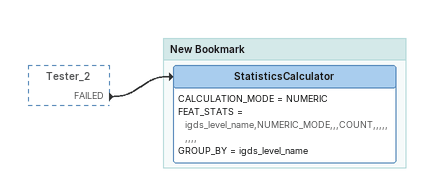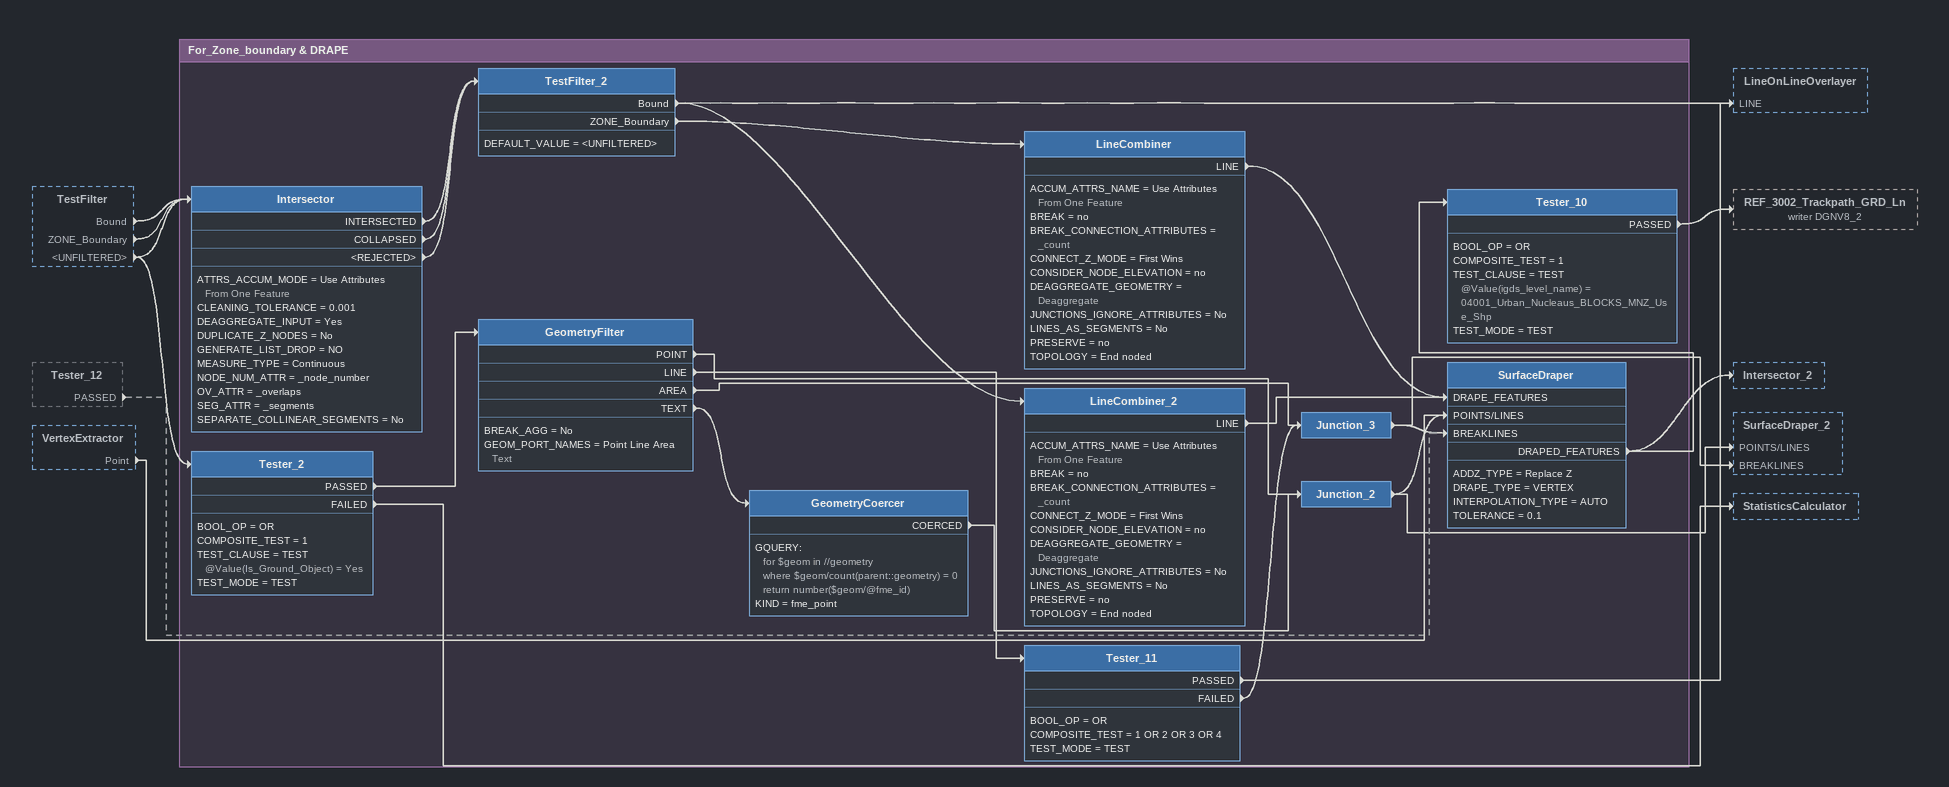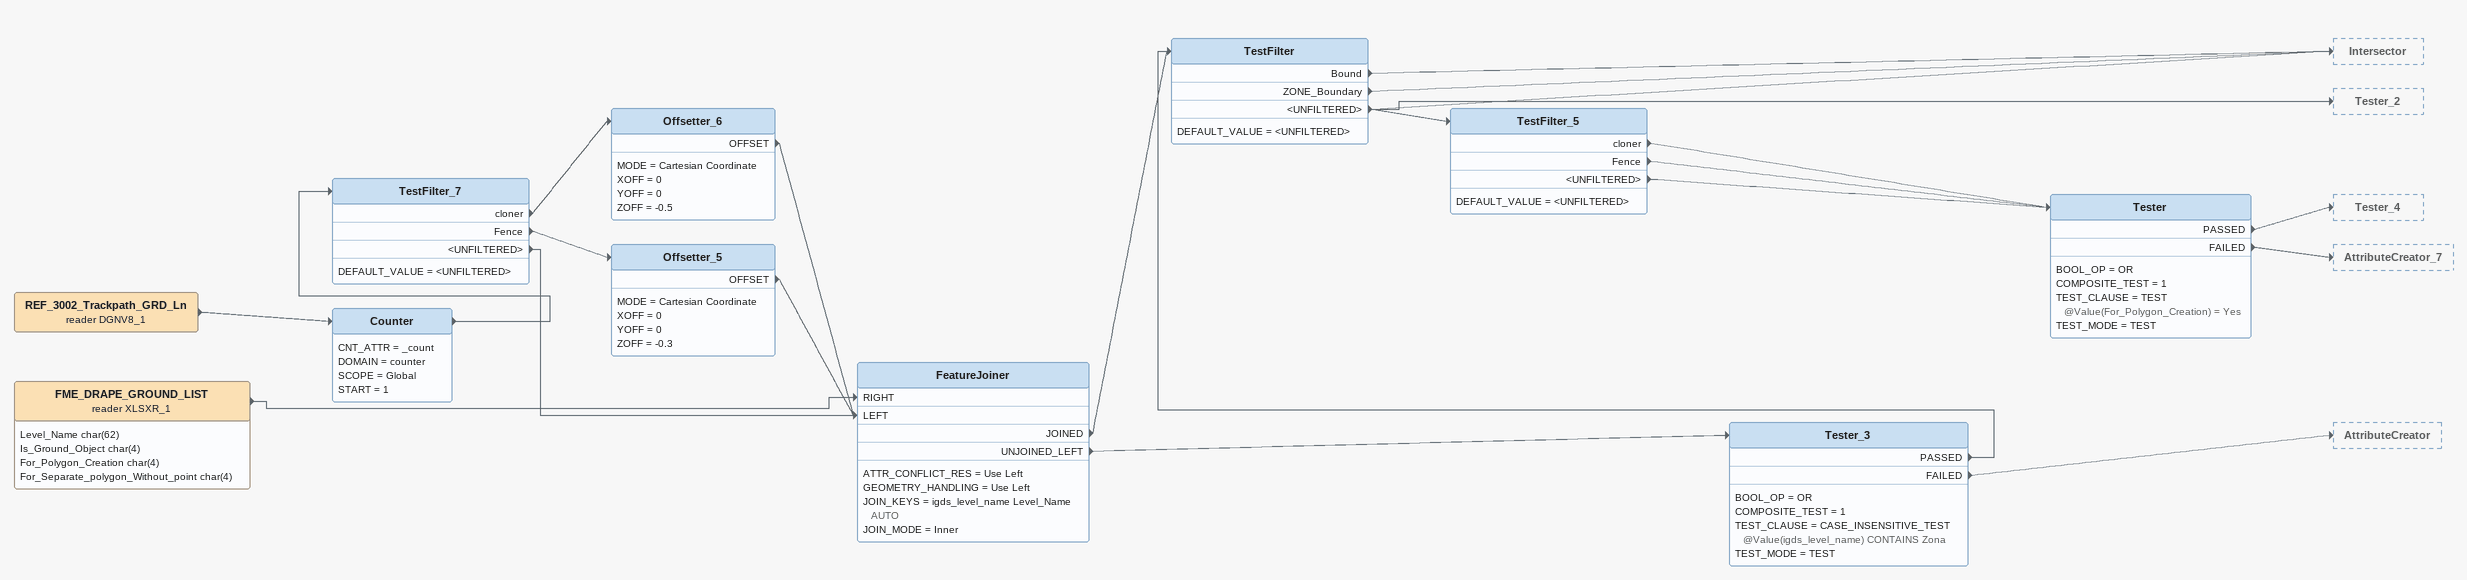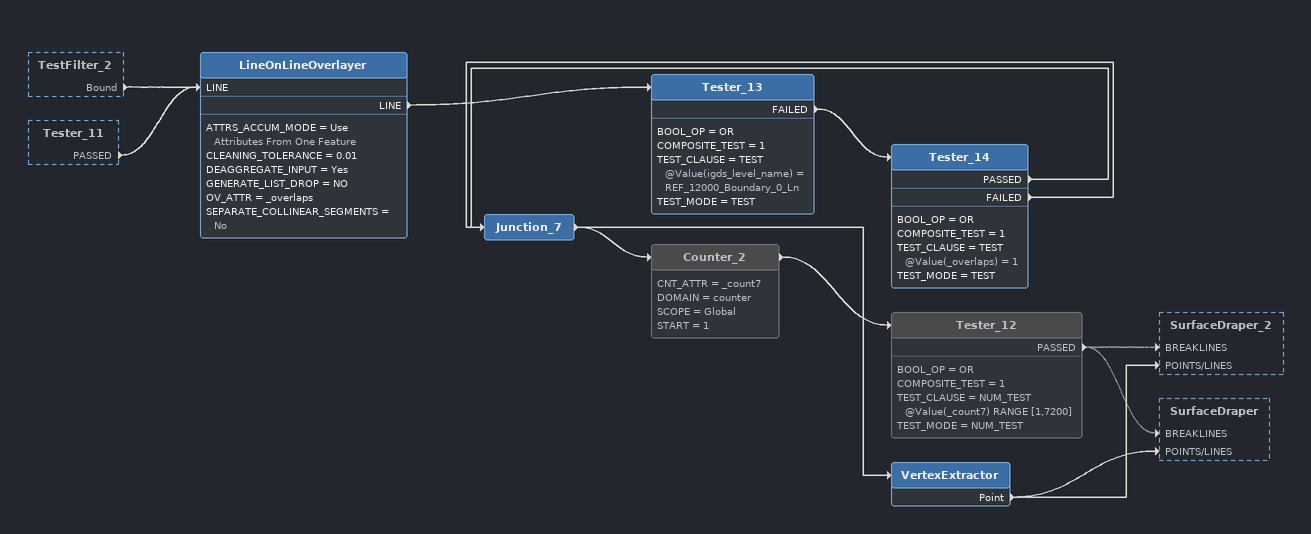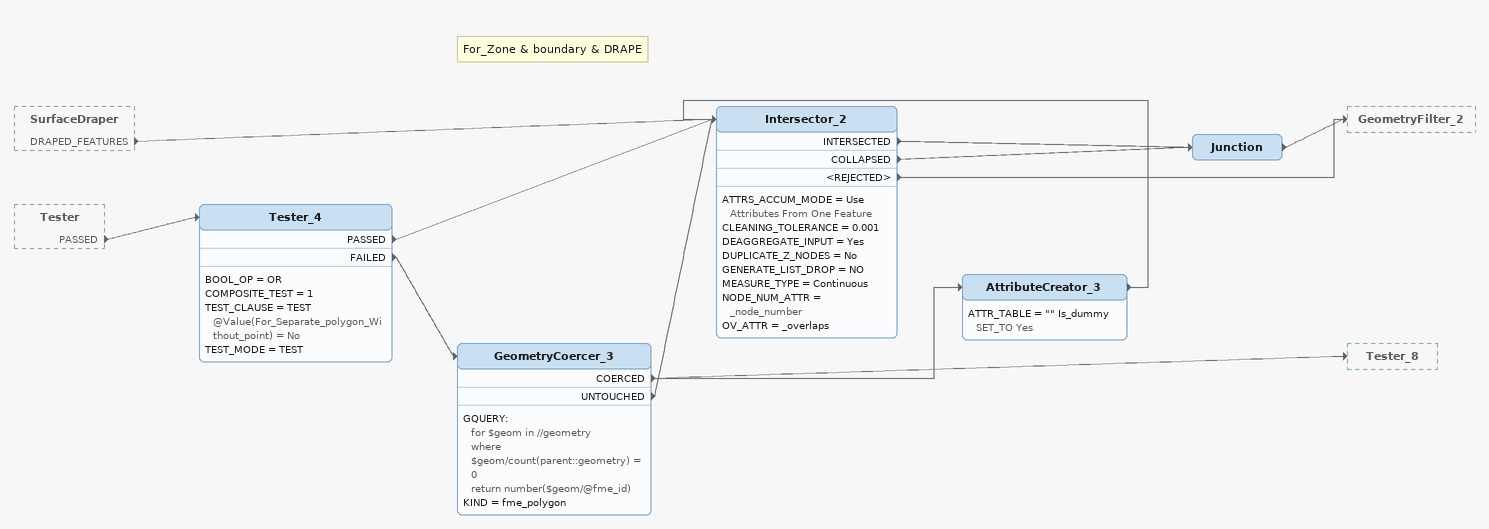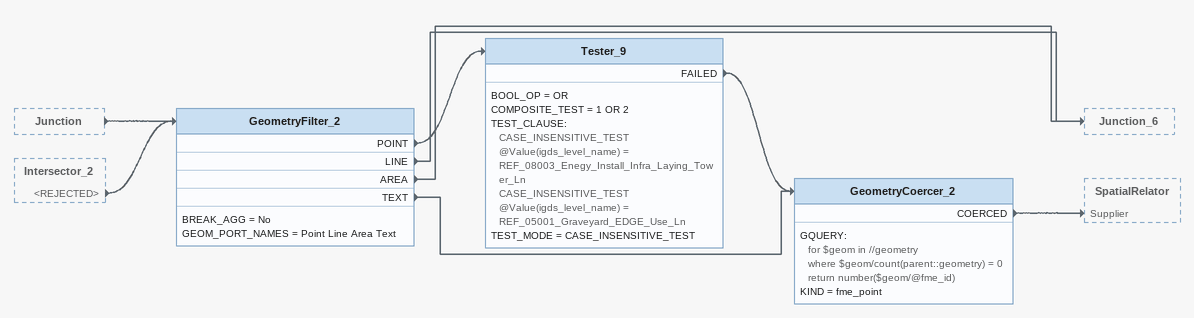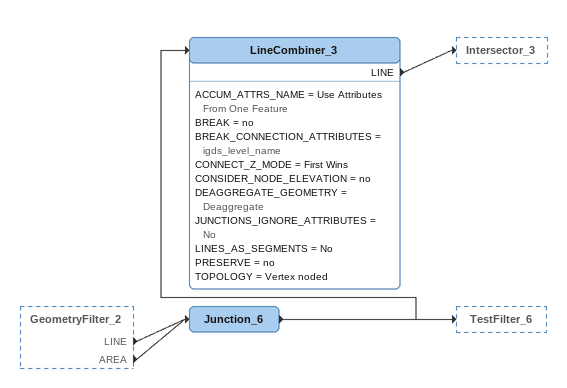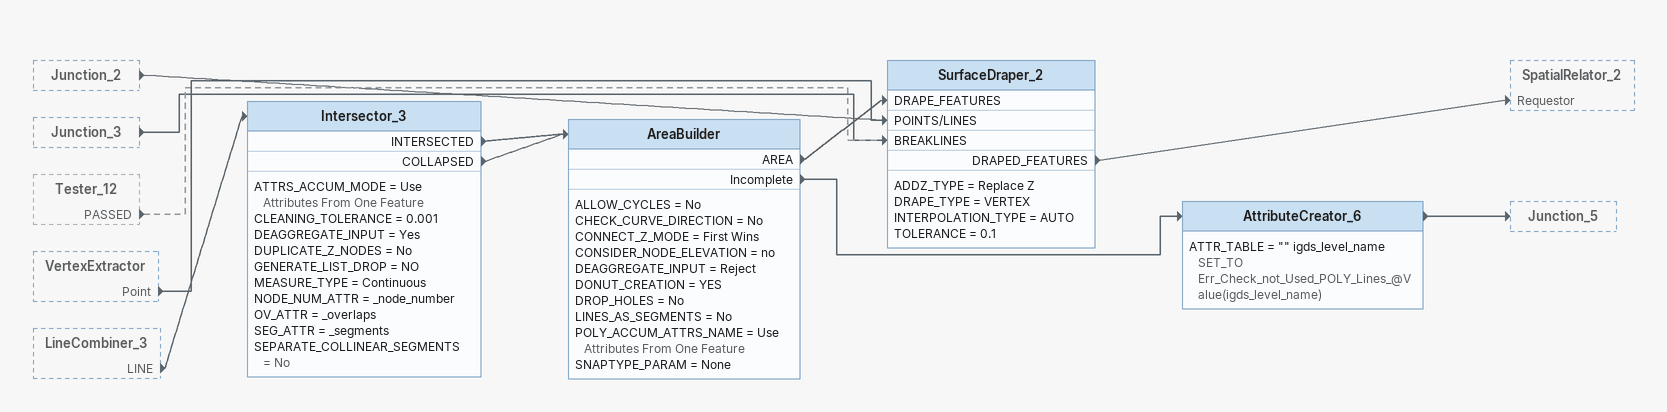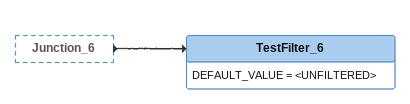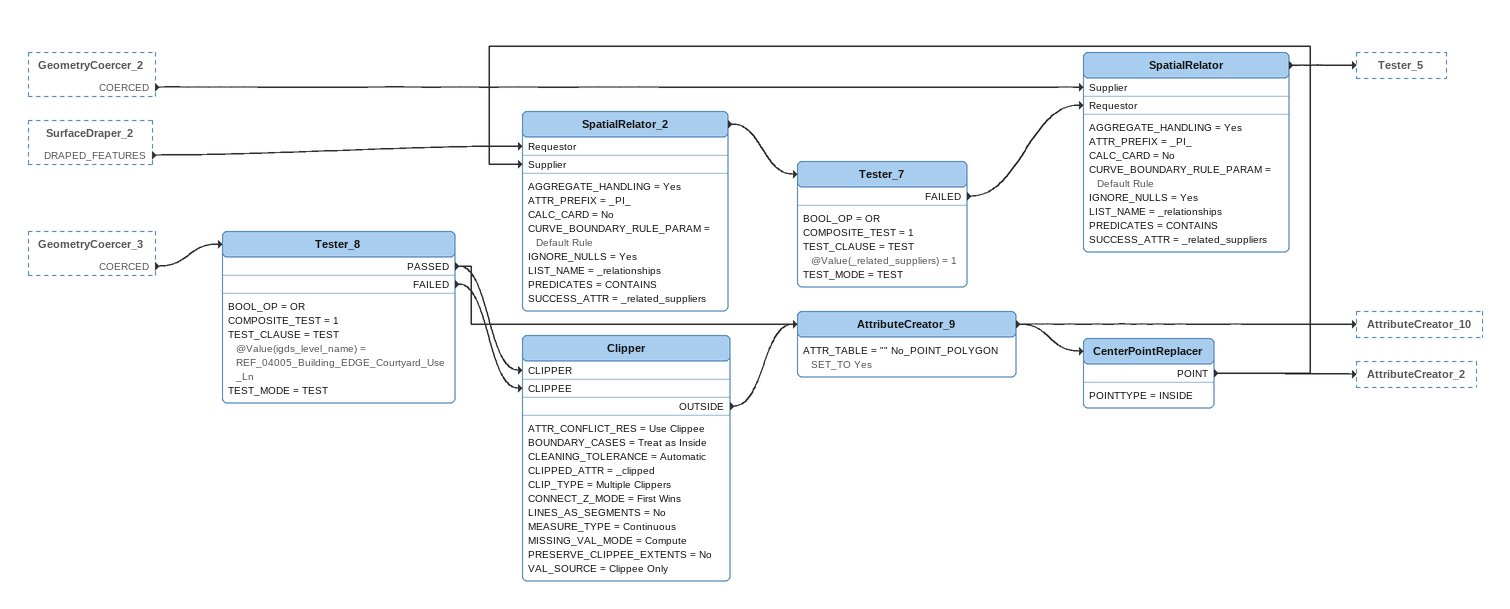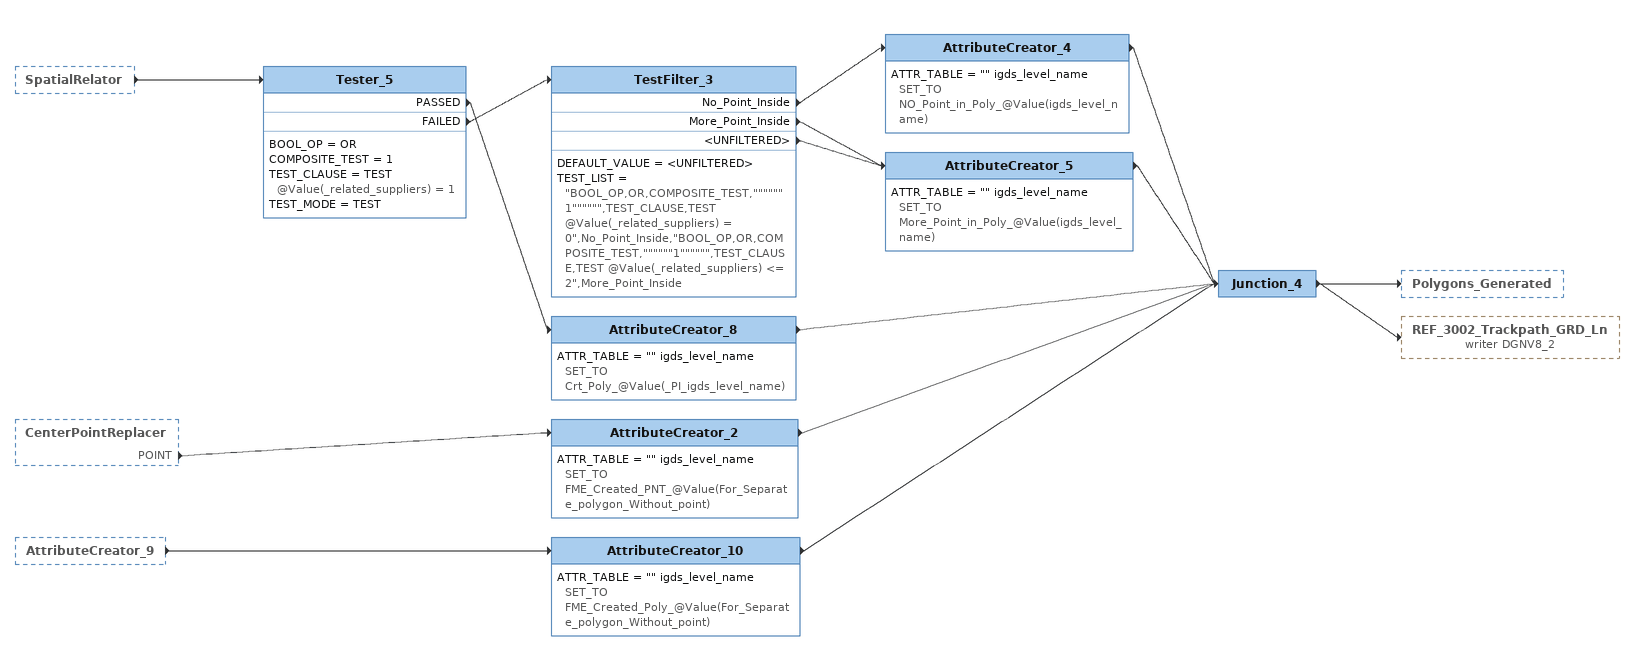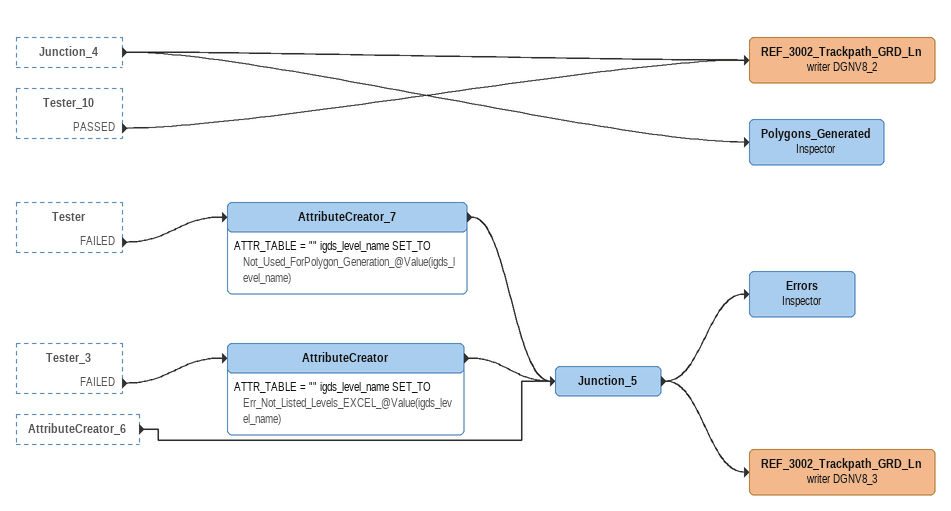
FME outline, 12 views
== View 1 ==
Tester_2 [outside]
    FAILED -> StatisticsCalculator

Bookmark: New Bookmark
StatisticsCalculator
    CALCULATION_MODE = NUMERIC
    FEAT_STATS = igds_level_name,NUMERIC_MODE,,,COUNT,,,,,,,,,
    GROUP_BY = igds_level_name

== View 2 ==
TestFilter [outside]
    Bound -> Intersector
    ZONE_Boundary -> Intersector
    <UNFILTERED> -> Intersector
    <UNFILTERED> -> Tester_2
Tester_12 [outside]
    PASSED -> SurfaceDraper [BREAKLINES] [off]
VertexExtractor [outside]
    Point -> SurfaceDraper [POINTS/LINES]

Bookmark: For_Zone_boundary & DRAPE
Intersector
    ATTRS_ACCUM_MODE = Use Attributes From One Feature
    CLEANING_TOLERANCE = 0.001
    DEAGGREGATE_INPUT = Yes
    DUPLICATE_Z_NODES = No
    GENERATE_LIST_DROP = NO
    MEASURE_TYPE = Continuous
    NODE_NUM_ATTR = _node_number
    OV_ATTR = _overlaps
    SEG_ATTR = _segments
    SEPARATE_COLLINEAR_SEGMENTS = No
    INTERSECTED -> TestFilter_2
    COLLAPSED -> TestFilter_2
    <REJECTED> -> TestFilter_2
TestFilter_2
    DEFAULT_VALUE = <UNFILTERED>
    Bound -> LineCombiner_2
    Bound -> LineOnLineOverlayer [LINE]
    ZONE_Boundary -> LineCombiner
LineCombiner
    ACCUM_ATTRS_NAME = Use Attributes From One Feature
    BREAK = no
    BREAK_CONNECTION_ATTRIBUTES = _count
    CONNECT_Z_MODE = First Wins
    CONSIDER_NODE_ELEVATION = no
    DEAGGREGATE_GEOMETRY = Deaggregate
    JUNCTIONS_IGNORE_ATTRIBUTES = No
    LINES_AS_SEGMENTS = No
    PRESERVE = no
    TOPOLOGY = End noded
    LINE -> SurfaceDraper [DRAPE_FEATURES]
LineCombiner_2
    ACCUM_ATTRS_NAME = Use Attributes From One Feature
    BREAK = no
    BREAK_CONNECTION_ATTRIBUTES = _count
    CONNECT_Z_MODE = First Wins
    CONSIDER_NODE_ELEVATION = no
    DEAGGREGATE_GEOMETRY = Deaggregate
    JUNCTIONS_IGNORE_ATTRIBUTES = No
    LINES_AS_SEGMENTS = No
    PRESERVE = no
    TOPOLOGY = End noded
    LINE -> SurfaceDraper [DRAPE_FEATURES]
Tester_2
    BOOL_OP = OR
    COMPOSITE_TEST = 1
    TEST_CLAUSE = TEST @Value(Is_Ground_Object) = Yes
    TEST_MODE = TEST
    PASSED -> GeometryFilter
    FAILED -> StatisticsCalculator
GeometryFilter
    BREAK_AGG = No
    GEOM_PORT_NAMES = Point Line Area Text
    POINT -> Junction_2
    LINE -> Tester_11
    AREA -> Junction_3
    TEXT -> GeometryCoercer
Tester_11
    BOOL_OP = OR
    COMPOSITE_TEST = 1 OR 2 OR 3 OR 4
    TEST_MODE = TEST
    PASSED -> LineOnLineOverlayer [LINE]
    FAILED -> Junction_3
Junction_3
    -> SurfaceDraper [BREAKLINES]
    -> SurfaceDraper_2 [BREAKLINES]
GeometryCoercer
    GQUERY:
      for $geom in //geometry
      where $geom/count(parent::geometry) = 0
      return number($geom/@fme_id)
    KIND = fme_point
    COERCED -> Junction_2
Junction_2
    -> SurfaceDraper [POINTS/LINES]
    -> SurfaceDraper_2 [POINTS/LINES]
SurfaceDraper
    ADDZ_TYPE = Replace Z
    DRAPE_TYPE = VERTEX
    INTERPOLATION_TYPE = AUTO
    TOLERANCE = 0.1
    DRAPED_FEATURES -> Intersector_2
    DRAPED_FEATURES -> Tester_10
Tester_10
    BOOL_OP = OR
    COMPOSITE_TEST = 1
    TEST_CLAUSE = TEST @Value(igds_level_name) = 04001_Urban_Nucleaus_BLOCKS_MNZ_Use_Shp
    TEST_MODE = TEST
    PASSED -> REF_3002_Trackpath_GRD_Ln (writer DGNV8_2)

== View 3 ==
REF_3002_Trackpath_GRD_Ln (reader DGNV8_1)
    -> Counter
Counter
    CNT_ATTR = _count
    DOMAIN = counter
    SCOPE = Global
    START = 1
    -> TestFilter_7
TestFilter_7
    DEFAULT_VALUE = <UNFILTERED>
    cloner -> Offsetter_6
    Fence -> Offsetter_5
    <UNFILTERED> -> FeatureJoiner [LEFT]
Offsetter_6
    MODE = Cartesian Coordinate
    XOFF = 0
    YOFF = 0
    ZOFF = -0.5
    OFFSET -> FeatureJoiner [LEFT]
Offsetter_5
    MODE = Cartesian Coordinate
    XOFF = 0
    YOFF = 0
    ZOFF = -0.3
    OFFSET -> FeatureJoiner [LEFT]
FME_DRAPE_GROUND_LIST (reader XLSXR_1)
    attributes: Level_Name char(62), Is_Ground_Object char(4), For_Polygon_Creation char(4), For_Separate_polygon_Without_point char(4)
    -> FeatureJoiner [RIGHT]
FeatureJoiner
    ATTR_CONFLICT_RES = Use Left
    GEOMETRY_HANDLING = Use Left
    JOIN_KEYS = igds_level_name Level_Name AUTO
    JOIN_MODE = Inner
    JOINED -> TestFilter
    UNJOINED_LEFT -> Tester_3
Tester_3
    BOOL_OP = OR
    COMPOSITE_TEST = 1
    TEST_CLAUSE = CASE_INSENSITIVE_TEST @Value(igds_level_name) CONTAINS Zona
    TEST_MODE = TEST
    PASSED -> TestFilter
    FAILED -> AttributeCreator
TestFilter
    DEFAULT_VALUE = <UNFILTERED>
    Bound -> Intersector
    ZONE_Boundary -> Intersector
    <UNFILTERED> -> Intersector
    <UNFILTERED> -> TestFilter_5
    <UNFILTERED> -> Tester_2
TestFilter_5
    DEFAULT_VALUE = <UNFILTERED>
    cloner -> Tester
    Fence -> Tester
    <UNFILTERED> -> Tester
Tester
    BOOL_OP = OR
    COMPOSITE_TEST = 1
    TEST_CLAUSE = TEST @Value(For_Polygon_Creation) = Yes
    TEST_MODE = TEST
    PASSED -> Tester_4
    FAILED -> AttributeCreator_7

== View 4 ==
TestFilter_2 [outside]
    Bound -> LineOnLineOverlayer [LINE]
Tester_11 [outside]
    PASSED -> LineOnLineOverlayer [LINE]
LineOnLineOverlayer
    ATTRS_ACCUM_MODE = Use Attributes From One Feature
    CLEANING_TOLERANCE = 0.01
    DEAGGREGATE_INPUT = Yes
    GENERATE_LIST_DROP = NO
    OV_ATTR = _overlaps
    SEPARATE_COLLINEAR_SEGMENTS = No
    LINE -> Tester_13
Tester_13
    BOOL_OP = OR
    COMPOSITE_TEST = 1
    TEST_CLAUSE = TEST @Value(igds_level_name) = REF_12000_Boundary_0_Ln
    TEST_MODE = TEST
    FAILED -> Tester_14
Tester_14
    BOOL_OP = OR
    COMPOSITE_TEST = 1
    TEST_CLAUSE = TEST @Value(_overlaps) = 1
    TEST_MODE = TEST
    PASSED -> Junction_7
    FAILED -> Junction_7
Junction_7
    -> Counter_2
    -> VertexExtractor
Counter_2 [off]
    CNT_ATTR = _count7
    DOMAIN = counter
    SCOPE = Global
    START = 1
    -> Tester_12
Tester_12 [off]
    BOOL_OP = OR
    COMPOSITE_TEST = 1
    TEST_CLAUSE = NUM_TEST @Value(_count7) RANGE [1,7200]
    TEST_MODE = NUM_TEST
    PASSED -> SurfaceDraper_2 [BREAKLINES] [off]
    PASSED -> SurfaceDraper [BREAKLINES] [off]
VertexExtractor
    Point -> SurfaceDraper [POINTS/LINES]
    Point -> SurfaceDraper_2 [POINTS/LINES]

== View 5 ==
SurfaceDraper [outside]
    DRAPED_FEATURES -> Intersector_2
Tester [outside]
    PASSED -> Tester_4
Tester_4
    BOOL_OP = OR
    COMPOSITE_TEST = 1
    TEST_CLAUSE = TEST @Value(For_Separate_polygon_Without_point) = No
    TEST_MODE = TEST
    PASSED -> Intersector_2
    FAILED -> GeometryCoercer_3
GeometryCoercer_3
    GQUERY:
      for $geom in //geometry
      where $geom/count(parent::geometry) = 0
      return number($geom/@fme_id)
    KIND = fme_polygon
    COERCED -> AttributeCreator_3
    COERCED -> Tester_8
    UNTOUCHED -> Intersector_2
AttributeCreator_3
    ATTR_TABLE = "" Is_dummy SET_TO Yes
    -> Intersector_2
Note: For_Zone & boundary & DRAPE
Intersector_2
    ATTRS_ACCUM_MODE = Use Attributes From One Feature
    CLEANING_TOLERANCE = 0.001
    DEAGGREGATE_INPUT = Yes
    DUPLICATE_Z_NODES = No
    GENERATE_LIST_DROP = NO
    MEASURE_TYPE = Continuous
    NODE_NUM_ATTR = _node_number
    OV_ATTR = _overlaps
    INTERSECTED -> Junction
    COLLAPSED -> Junction
    <REJECTED> -> GeometryFilter_2
Junction
    -> GeometryFilter_2

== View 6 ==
Junction [outside]
    -> GeometryFilter_2
Intersector_2 [outside]
    <REJECTED> -> GeometryFilter_2
GeometryFilter_2
    BREAK_AGG = No
    GEOM_PORT_NAMES = Point Line Area Text
    POINT -> Tester_9
    LINE -> Junction_6
    AREA -> Junction_6
    TEXT -> GeometryCoercer_2
Tester_9
    BOOL_OP = OR
    COMPOSITE_TEST = 1 OR 2
    TEST_CLAUSE:
      CASE_INSENSITIVE_TEST @Value(igds_level_name) = REF_08003_Enegy_Install_Infra_Laying_Tower_Ln
      CASE_INSENSITIVE_TEST @Value(igds_level_name) = REF_05001_Graveyard_EDGE_Use_Ln
    TEST_MODE = CASE_INSENSITIVE_TEST
    FAILED -> GeometryCoercer_2
GeometryCoercer_2
    GQUERY:
      for $geom in //geometry
      where $geom/count(parent::geometry) = 0
      return number($geom/@fme_id)
    KIND = fme_point
    COERCED -> SpatialRelator [Supplier]

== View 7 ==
GeometryFilter_2 [outside]
    LINE -> Junction_6
    AREA -> Junction_6
Junction_6
    -> LineCombiner_3
    -> TestFilter_6
LineCombiner_3
    ACCUM_ATTRS_NAME = Use Attributes From One Feature
    BREAK = no
    BREAK_CONNECTION_ATTRIBUTES = igds_level_name
    CONNECT_Z_MODE = First Wins
    CONSIDER_NODE_ELEVATION = no
    DEAGGREGATE_GEOMETRY = Deaggregate
    JUNCTIONS_IGNORE_ATTRIBUTES = No
    LINES_AS_SEGMENTS = No
    PRESERVE = no
    TOPOLOGY = Vertex noded
    LINE -> Intersector_3

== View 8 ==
Junction_2 [outside]
    -> SurfaceDraper_2 [POINTS/LINES]
Junction_3 [outside]
    -> SurfaceDraper_2 [BREAKLINES]
Tester_12 [outside]
    PASSED -> SurfaceDraper_2 [BREAKLINES] [off]
VertexExtractor [outside]
    Point -> SurfaceDraper_2 [POINTS/LINES]
LineCombiner_3 [outside]
    LINE -> Intersector_3
Intersector_3
    ATTRS_ACCUM_MODE = Use Attributes From One Feature
    CLEANING_TOLERANCE = 0.001
    DEAGGREGATE_INPUT = Yes
    DUPLICATE_Z_NODES = No
    GENERATE_LIST_DROP = NO
    MEASURE_TYPE = Continuous
    NODE_NUM_ATTR = _node_number
    OV_ATTR = _overlaps
    SEG_ATTR = _segments
    SEPARATE_COLLINEAR_SEGMENTS = No
    INTERSECTED -> AreaBuilder
    COLLAPSED -> AreaBuilder
AreaBuilder
    ALLOW_CYCLES = No
    CHECK_CURVE_DIRECTION = No
    CONNECT_Z_MODE = First Wins
    CONSIDER_NODE_ELEVATION = no
    DEAGGREGATE_INPUT = Reject
    DONUT_CREATION = YES
    DROP_HOLES = No
    LINES_AS_SEGMENTS = No
    POLY_ACCUM_ATTRS_NAME = Use Attributes From One Feature
    SNAPTYPE_PARAM = None
    AREA -> SurfaceDraper_2 [DRAPE_FEATURES]
    Incomplete -> AttributeCreator_6
SurfaceDraper_2
    ADDZ_TYPE = Replace Z
    DRAPE_TYPE = VERTEX
    INTERPOLATION_TYPE = AUTO
    TOLERANCE = 0.1
    DRAPED_FEATURES -> SpatialRelator_2 [Requestor]
AttributeCreator_6
    ATTR_TABLE = "" igds_level_name SET_TO Err_Check_not_Used_POLY_Lines_@Value(igds_level_name)
    -> Junction_5

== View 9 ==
Junction_6 [outside]
    -> TestFilter_6
TestFilter_6
    DEFAULT_VALUE = <UNFILTERED>

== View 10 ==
GeometryCoercer_2 [outside]
    COERCED -> SpatialRelator [Supplier]
SurfaceDraper_2 [outside]
    DRAPED_FEATURES -> SpatialRelator_2 [Requestor]
GeometryCoercer_3 [outside]
    COERCED -> Tester_8
Tester_8
    BOOL_OP = OR
    COMPOSITE_TEST = 1
    TEST_CLAUSE = TEST @Value(igds_level_name) = REF_04005_Building_EDGE_Courtyard_Use_Ln
    TEST_MODE = TEST
    PASSED -> Clipper [CLIPPER]
    PASSED -> AttributeCreator_9
    FAILED -> Clipper [CLIPPEE]
Clipper
    ATTR_CONFLICT_RES = Use Clippee
    BOUNDARY_CASES = Treat as Inside
    CLEANING_TOLERANCE = Automatic
    CLIPPED_ATTR = _clipped
    CLIP_TYPE = Multiple Clippers
    CONNECT_Z_MODE = First Wins
    LINES_AS_SEGMENTS = No
    MEASURE_TYPE = Continuous
    MISSING_VAL_MODE = Compute
    PRESERVE_CLIPPEE_EXTENTS = No
    VAL_SOURCE = Clippee Only
    OUTSIDE -> AttributeCreator_9
AttributeCreator_9
    ATTR_TABLE = "" No_POINT_POLYGON SET_TO Yes
    -> CenterPointReplacer
    -> AttributeCreator_10
CenterPointReplacer
    POINTTYPE = INSIDE
    POINT -> SpatialRelator_2 [Supplier]
    POINT -> AttributeCreator_2
SpatialRelator_2
    AGGREGATE_HANDLING = Yes
    ATTR_PREFIX = _PI_
    CALC_CARD = No
    CURVE_BOUNDARY_RULE_PARAM = Default Rule
    IGNORE_NULLS = Yes
    LIST_NAME = _relationships
    PREDICATES = CONTAINS
    SUCCESS_ATTR = _related_suppliers
    -> Tester_7
Tester_7
    BOOL_OP = OR
    COMPOSITE_TEST = 1
    TEST_CLAUSE = TEST @Value(_related_suppliers) = 1
    TEST_MODE = TEST
    FAILED -> SpatialRelator [Requestor]
SpatialRelator
    AGGREGATE_HANDLING = Yes
    ATTR_PREFIX = _PI_
    CALC_CARD = No
    CURVE_BOUNDARY_RULE_PARAM = Default Rule
    IGNORE_NULLS = Yes
    LIST_NAME = _relationships
    PREDICATES = CONTAINS
    SUCCESS_ATTR = _related_suppliers
    -> Tester_5

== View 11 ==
SpatialRelator [outside]
    -> Tester_5
CenterPointReplacer [outside]
    POINT -> AttributeCreator_2
AttributeCreator_9 [outside]
    -> AttributeCreator_10
Tester_5
    BOOL_OP = OR
    COMPOSITE_TEST = 1
    TEST_CLAUSE = TEST @Value(_related_suppliers) = 1
    TEST_MODE = TEST
    PASSED -> AttributeCreator_8
    FAILED -> TestFilter_3
TestFilter_3
    DEFAULT_VALUE = <UNFILTERED>
    TEST_LIST = "BOOL_OP,OR,COMPOSITE_TEST,""""""1"""""",TEST_CLAUSE,TEST @Value(_related_suppliers) = 0",No_Point_Inside,"BOOL_OP,OR,COMPOSITE_TEST,""""""1"""""",TEST_CLAUSE,TEST @Value(_related_suppliers) <= 2",More_Point_Inside
    No_Point_Inside -> AttributeCreator_4
    More_Point_Inside -> AttributeCreator_5
    <UNFILTERED> -> AttributeCreator_5
AttributeCreator_4
    ATTR_TABLE = "" igds_level_name SET_TO NO_Point_in_Poly_@Value(igds_level_name)
    -> Junction_4
AttributeCreator_5
    ATTR_TABLE = "" igds_level_name SET_TO More_Point_in_Poly_@Value(igds_level_name)
    -> Junction_4
AttributeCreator_8
    ATTR_TABLE = "" igds_level_name SET_TO Crt_Poly_@Value(_PI_igds_level_name)
    -> Junction_4
AttributeCreator_2
    ATTR_TABLE = "" igds_level_name SET_TO FME_Created_PNT_@Value(For_Separate_polygon_Without_point)
    -> Junction_4
AttributeCreator_10
    ATTR_TABLE = "" igds_level_name SET_TO FME_Created_Poly_@Value(For_Separate_polygon_Without_point)
    -> Junction_4
Junction_4
    -> Polygons_Generated
    -> REF_3002_Trackpath_GRD_Ln (writer DGNV8_2)

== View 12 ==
Junction_4 [outside]
    -> Polygons_Generated
    -> REF_3002_Trackpath_GRD_Ln (writer DGNV8_2)
Tester_10 [outside]
    PASSED -> REF_3002_Trackpath_GRD_Ln (writer DGNV8_2)
Tester [outside]
    FAILED -> AttributeCreator_7
Tester_3 [outside]
    FAILED -> AttributeCreator
AttributeCreator_6 [outside]
    -> Junction_5
REF_3002_Trackpath_GRD_Ln (writer DGNV8_2)
Polygons_Generated: Inspector
AttributeCreator_7
    ATTR_TABLE = "" igds_level_name SET_TO Not_Used_ForPolygon_Generation_@Value(igds_level_name)
    -> Junction_5
AttributeCreator
    ATTR_TABLE = "" igds_level_name SET_TO Err_Not_Listed_Levels_EXCEL_@Value(igds_level_name)
    -> Junction_5
Junction_5
    -> Errors
    -> REF_3002_Trackpath_GRD_Ln (writer DGNV8_3)
Errors: Inspector
REF_3002_Trackpath_GRD_Ln (writer DGNV8_3)
